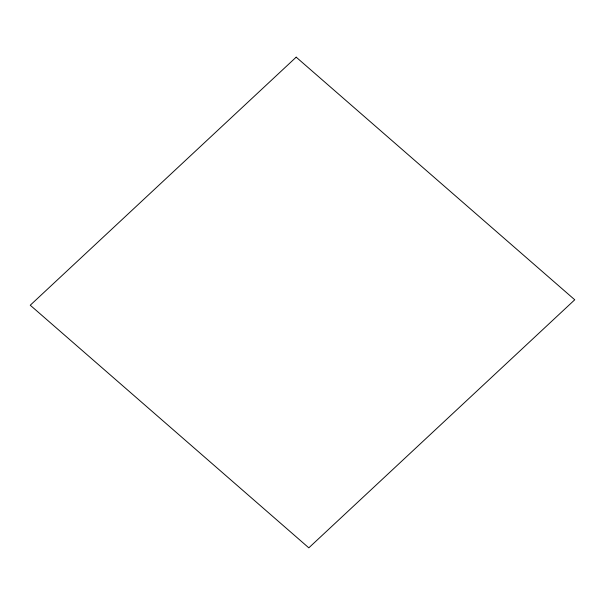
<?xml version="1.0" encoding="UTF-8"?>
<svg xmlns="http://www.w3.org/2000/svg" width="605" height="605" viewBox="0 0 605 605"><rect width="100%" height="100%" fill="white"/><g stroke="black" fill="none" stroke-linecap="round" stroke-linejoin="round"><path stroke-width="0.91" d="M296.185 57.165L30.25 305.223L308.815 547.835L574.75 299.777L296.185 57.165"/></g></svg>
